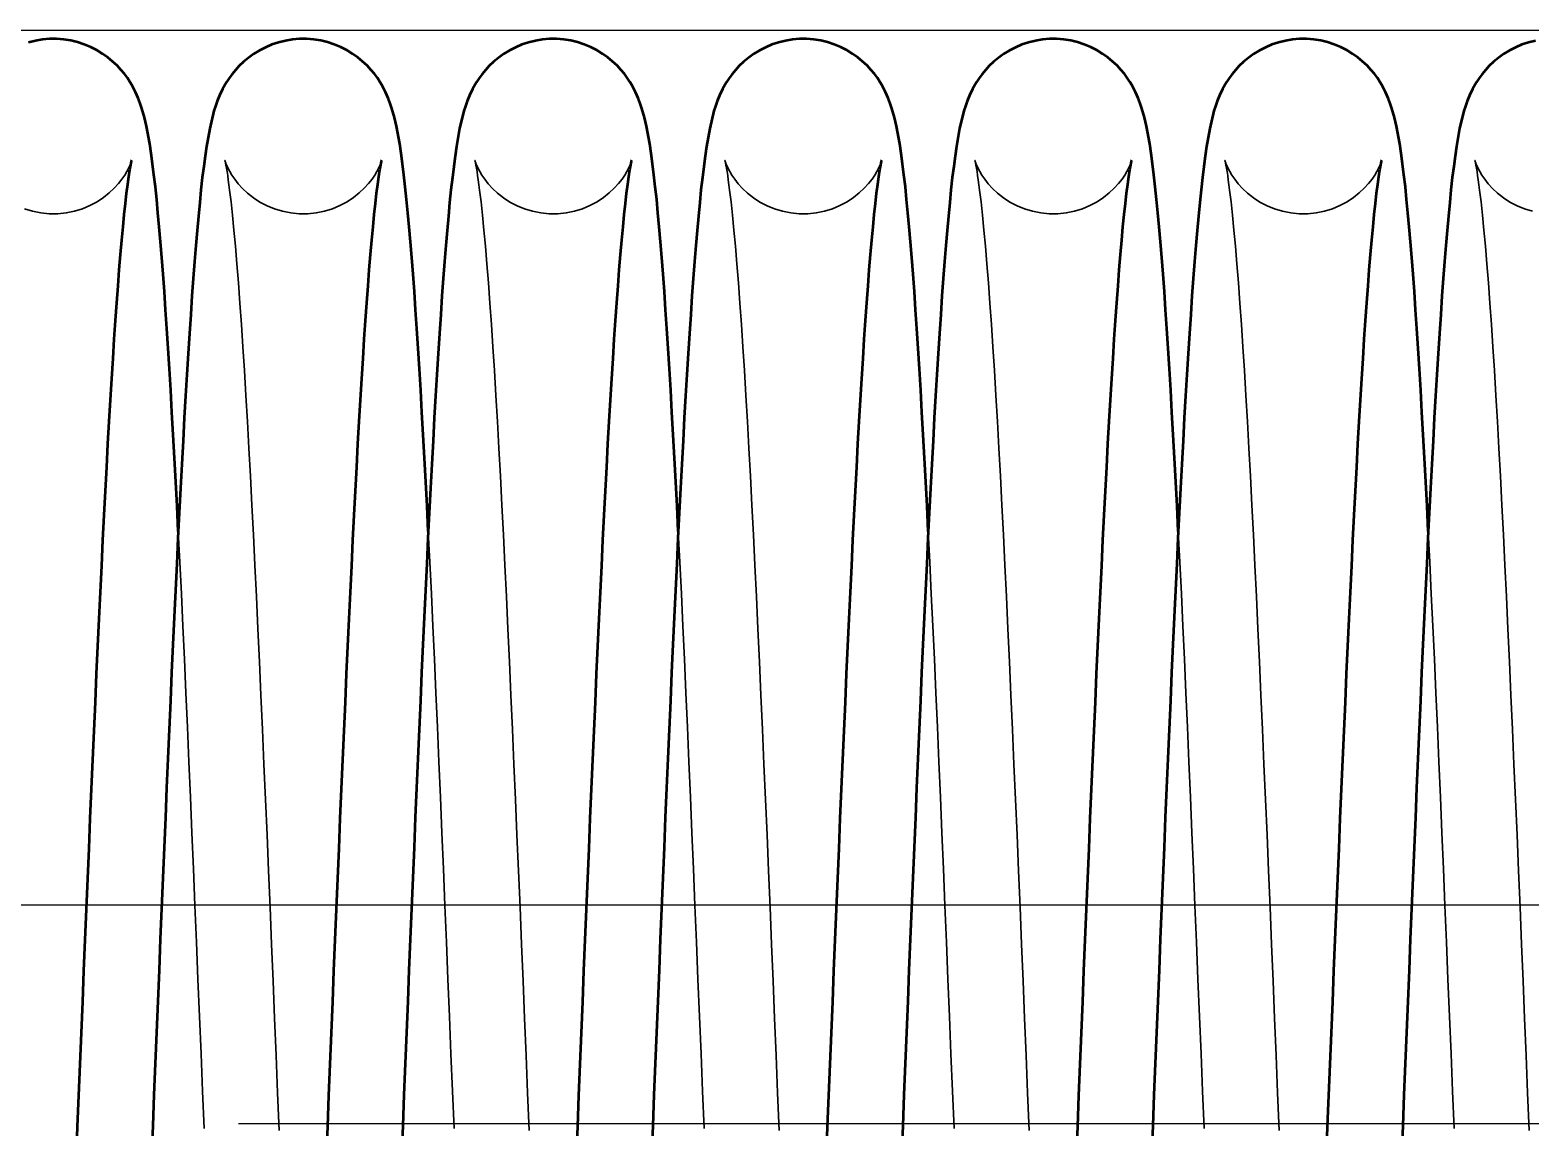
# Model space of a CAD drawing. Header units: millimetres. Extents: x 1448 to 104164, y -19509 to -89.
# Drawn here: x 4251.2 to 4319.8, y -1763.6 to -1713.4 of the extents above; entities that cross this region are included whole.
import ezdxf

# ---------------------------------------------------------------- set-up
doc = ezdxf.new("R2010")
doc.units = ezdxf.units.MM
doc.header["$LTSCALE"] = 60
doc.header["$MEASUREMENT"] = 0
doc.linetypes.add('CENTER', pattern=[2, 1.25, -0.25, 0.25, -0.25])
doc.layers.get('0').update_dxf_attribs({"linetype": 'CONTINUOUS'})
doc.layers.add('cen', color=14, linetype='CONTINUOUS')
doc.layers.add('가려진 것(ISO)', color=7, linetype='CONTINUOUS', lineweight=35)
doc.layers.add('가시적인 것(ISO)', color=7, linetype='CONTINUOUS', lineweight=50)

# ---------------------------------------------------------------- blocks, each defined once
blk = doc.blocks.new('토션스프링1234567')
at = {"layer": '가려진 것(ISO)', "flags": 128}
for points in [[(21462984.01, -50952963.042), (21462984.375, -50952962.933), (21462984.722, -50952962.79), (21462985.047, -50952962.618), (21462985.345, -50952962.424), (21462985.61, -50952962.215), (21462985.841, -50952961.997), (21462986.038, -50952961.781), (21462986.197, -50952961.577), (21462986.323, -50952961.391), (21462986.42, -50952961.228), (21462986.493, -50952961.09), (21462986.546, -50952960.978), (21462986.584, -50952960.888), (21462986.611, -50952960.819), (21462986.629, -50952960.769), (21462986.646, -50952960.715), (21462986.647, -50952960.714), (21462986.637, -50952960.754), (21462986.621, -50952960.829), (21462986.6, -50952960.936), (21462986.575, -50952961.07), (21462986.548, -50952961.228), (21462986.521, -50952961.408), (21462986.491, -50952961.61), (21462986.461, -50952961.832), (21462986.43, -50952962.074), (21462986.366, -50952962.615), (21462986.3, -50952963.225), (21462986.234, -50952963.901), (21462986.167, -50952964.643), (21462986.099, -50952965.447), (21462986.031, -50952966.312), (21462985.963, -50952967.234), (21462985.895, -50952968.211), (21462985.826, -50952969.239), (21462985.758, -50952970.323), (21462985.689, -50952971.459), (21462985.62, -50952972.645), (21462985.551, -50952973.878), (21462985.482, -50952975.155), (21462985.413, -50952976.474), (21462985.344, -50952977.832), (21462985.275, -50952979.225), (21462985.206, -50952980.658), (21462985.137, -50952982.129), (21462985.068, -50952983.633), (21462984.999, -50952985.169), (21462984.93, -50952986.732), (21462984.86, -50952988.319), (21462984.791, -50952989.926), (21462984.722, -50952991.551), (21462984.653, -50952993.196), (21462984.584, -50952994.86), (21462984.515, -50952996.54), (21462984.446, -50952998.233), (21462984.377, -50952999.935), (21462984.307, -50953001.642), (21462984.238, -50953003.351), (21462984.169, -50953005.058)], [(21462990.906, -50952960.709), (21462990.913, -50952960.734), (21462990.942, -50952960.816), (21462990.968, -50952960.885), (21462991.006, -50952960.974), (21462991.058, -50952961.086), (21462991.13, -50952961.222), (21462991.226, -50952961.383), (21462991.351, -50952961.568), (21462991.508, -50952961.771), (21462991.702, -50952961.987), (21462991.933, -50952962.205), (21462992.196, -50952962.415), (21462992.492, -50952962.609), (21462992.815, -50952962.782), (21462993.161, -50952962.926), (21462993.525, -50952963.038), (21462993.903, -50952963.114), (21462994.288, -50952963.154), (21462994.675, -50952963.155), (21462995.06, -50952963.117), (21462995.439, -50952963.042), (21462995.803, -50952962.933), (21462996.15, -50952962.79), (21462996.476, -50952962.618), (21462996.773, -50952962.424), (21462997.038, -50952962.215), (21462997.27, -50952961.997), (21462997.466, -50952961.781), (21462997.626, -50952961.577), (21462997.752, -50952961.391), (21462997.849, -50952961.228), (21462997.921, -50952961.09), (21462997.975, -50952960.978), (21462998.013, -50952960.888), (21462998.039, -50952960.819), (21462998.058, -50952960.769), (21462998.075, -50952960.715), (21462998.075, -50952960.714), (21462998.066, -50952960.754), (21462998.05, -50952960.829), (21462998.028, -50952960.936), (21462998.003, -50952961.07), (21462997.977, -50952961.228), (21462997.949, -50952961.408), (21462997.92, -50952961.61), (21462997.89, -50952961.832), (21462997.858, -50952962.074), (21462997.794, -50952962.615), (21462997.729, -50952963.225), (21462997.663, -50952963.901), (21462997.596, -50952964.643), (21462997.528, -50952965.447), (21462997.46, -50952966.312), (21462997.392, -50952967.234), (21462997.323, -50952968.211), (21462997.255, -50952969.239), (21462997.186, -50952970.323), (21462997.118, -50952971.459), (21462997.049, -50952972.645), (21462996.98, -50952973.878), (21462996.911, -50952975.155), (21462996.842, -50952976.474), (21462996.773, -50952977.832), (21462996.704, -50952979.225), (21462996.635, -50952980.658), (21462996.566, -50952982.129), (21462996.497, -50952983.633), (21462996.427, -50952985.169), (21462996.358, -50952986.732), (21462996.289, -50952988.319), (21462996.22, -50952989.926), (21462996.151, -50952991.551), (21462996.082, -50952993.196), (21462996.013, -50952994.86), (21462995.944, -50952996.54), (21462995.874, -50952998.233), (21462995.805, -50952999.935), (21462995.736, -50953001.642), (21462995.667, -50953003.351), (21462995.598, -50953005.058)], [(21463002.335, -50952960.709), (21463002.342, -50952960.734), (21463002.371, -50952960.816), (21463002.397, -50952960.885), (21463002.434, -50952960.974), (21463002.487, -50952961.086), (21463002.559, -50952961.222), (21463002.655, -50952961.383), (21463002.779, -50952961.568), (21463002.937, -50952961.771), (21463003.131, -50952961.987), (21463003.361, -50952962.205), (21463003.625, -50952962.415), (21463003.921, -50952962.609), (21463004.244, -50952962.782), (21463004.589, -50952962.926), (21463004.953, -50952963.038), (21463005.331, -50952963.114), (21463005.716, -50952963.154), (21463006.103, -50952963.155), (21463006.489, -50952963.117), (21463006.867, -50952963.042), (21463007.232, -50952962.933), (21463007.579, -50952962.79), (21463007.904, -50952962.618), (21463008.202, -50952962.424), (21463008.467, -50952962.215), (21463008.699, -50952961.997), (21463008.895, -50952961.781), (21463009.054, -50952961.577), (21463009.18, -50952961.391), (21463009.277, -50952961.228), (21463009.35, -50952961.09), (21463009.403, -50952960.978), (21463009.441, -50952960.888), (21463009.468, -50952960.819), (21463009.486, -50952960.769), (21463009.503, -50952960.715), (21463009.504, -50952960.714), (21463009.494, -50952960.754), (21463009.478, -50952960.829), (21463009.457, -50952960.936), (21463009.432, -50952961.07), (21463009.406, -50952961.228), (21463009.378, -50952961.408), (21463009.349, -50952961.61), (21463009.318, -50952961.832), (21463009.287, -50952962.074), (21463009.223, -50952962.615), (21463009.157, -50952963.225), (21463009.091, -50952963.901), (21463009.024, -50952964.643), (21463008.957, -50952965.447), (21463008.889, -50952966.312), (21463008.82, -50952967.234), (21463008.752, -50952968.211), (21463008.683, -50952969.239), (21463008.615, -50952970.323), (21463008.546, -50952971.459), (21463008.477, -50952972.645), (21463008.408, -50952973.878), (21463008.339, -50952975.155), (21463008.27, -50952976.474), (21463008.201, -50952977.832), (21463008.132, -50952979.225), (21463008.063, -50952980.658), (21463007.994, -50952982.129), (21463007.925, -50952983.633), (21463007.856, -50952985.169), (21463007.787, -50952986.732), (21463007.717, -50952988.319), (21463007.648, -50952989.926), (21463007.579, -50952991.551), (21463007.511, -50952993.196), (21463007.441, -50952994.86), (21463007.372, -50952996.54), (21463007.303, -50952998.233), (21463007.234, -50952999.935), (21463007.165, -50953001.642), (21463007.095, -50953003.351), (21463007.026, -50953005.058)], [(21463013.763, -50952960.709), (21463013.771, -50952960.734), (21463013.799, -50952960.816), (21463013.825, -50952960.885), (21463013.863, -50952960.974), (21463013.915, -50952961.086), (21463013.988, -50952961.222), (21463014.083, -50952961.383), (21463014.208, -50952961.568), (21463014.365, -50952961.771), (21463014.559, -50952961.987), (21463014.79, -50952962.205), (21463015.053, -50952962.415), (21463015.349, -50952962.609), (21463015.673, -50952962.782), (21463016.018, -50952962.926), (21463016.382, -50952963.038), (21463016.76, -50952963.114), (21463017.145, -50952963.154), (21463017.532, -50952963.155), (21463017.918, -50952963.117), (21463018.296, -50952963.042), (21463018.66, -50952962.933), (21463019.007, -50952962.79), (21463019.333, -50952962.618), (21463019.63, -50952962.424), (21463019.896, -50952962.215), (21463020.127, -50952961.997), (21463020.323, -50952961.781), (21463020.483, -50952961.577), (21463020.609, -50952961.391), (21463020.706, -50952961.228), (21463020.778, -50952961.09), (21463020.832, -50952960.978), (21463020.87, -50952960.888), (21463020.897, -50952960.819), (21463020.915, -50952960.769), (21463020.932, -50952960.715), (21463020.932, -50952960.714), (21463020.923, -50952960.754), (21463020.907, -50952960.829), (21463020.885, -50952960.936), (21463020.861, -50952961.07), (21463020.834, -50952961.228), (21463020.806, -50952961.408), (21463020.777, -50952961.61), (21463020.747, -50952961.832), (21463020.716, -50952962.074), (21463020.651, -50952962.615), (21463020.586, -50952963.225), (21463020.52, -50952963.901), (21463020.453, -50952964.643), (21463020.385, -50952965.447), (21463020.317, -50952966.312), (21463020.249, -50952967.234), (21463020.18, -50952968.211), (21463020.112, -50952969.239), (21463020.043, -50952970.323), (21463019.975, -50952971.459), (21463019.906, -50952972.645), (21463019.837, -50952973.878), (21463019.768, -50952975.155), (21463019.699, -50952976.474), (21463019.63, -50952977.832), (21463019.561, -50952979.225), (21463019.492, -50952980.658), (21463019.423, -50952982.129), (21463019.354, -50952983.633), (21463019.284, -50952985.169), (21463019.215, -50952986.732), (21463019.146, -50952988.319), (21463019.077, -50952989.926), (21463019.008, -50952991.551), (21463018.939, -50952993.196), (21463018.87, -50952994.86), (21463018.801, -50952996.54), (21463018.732, -50952998.233), (21463018.662, -50952999.935), (21463018.593, -50953001.642), (21463018.524, -50953003.351), (21463018.455, -50953005.058)], [(21463025.192, -50952960.709), (21463025.199, -50952960.734), (21463025.228, -50952960.816), (21463025.254, -50952960.885), (21463025.291, -50952960.974), (21463025.344, -50952961.086), (21463025.416, -50952961.222), (21463025.512, -50952961.383), (21463025.636, -50952961.568), (21463025.794, -50952961.771), (21463025.988, -50952961.987), (21463026.218, -50952962.205), (21463026.482, -50952962.415), (21463026.778, -50952962.609), (21463027.101, -50952962.782), (21463027.447, -50952962.926), (21463027.811, -50952963.038), (21463028.188, -50952963.114), (21463028.573, -50952963.154), (21463028.96, -50952963.155), (21463029.346, -50952963.117), (21463029.725, -50952963.042), (21463030.089, -50952962.933), (21463030.436, -50952962.79), (21463030.761, -50952962.618), (21463031.059, -50952962.424), (21463031.324, -50952962.215), (21463031.556, -50952961.997), (21463031.752, -50952961.781), (21463031.911, -50952961.577), (21463032.037, -50952961.391), (21463032.134, -50952961.228), (21463032.207, -50952961.09), (21463032.26, -50952960.978), (21463032.298, -50952960.888), (21463032.325, -50952960.819), (21463032.343, -50952960.769), (21463032.36, -50952960.715), (21463032.361, -50952960.714), (21463032.352, -50952960.754), (21463032.335, -50952960.829), (21463032.314, -50952960.936), (21463032.289, -50952961.07), (21463032.263, -50952961.228), (21463032.235, -50952961.408), (21463032.206, -50952961.61), (21463032.175, -50952961.832), (21463032.144, -50952962.074), (21463032.08, -50952962.615), (21463032.014, -50952963.225), (21463031.948, -50952963.901), (21463031.881, -50952964.643), (21463031.814, -50952965.447), (21463031.746, -50952966.312), (21463031.677, -50952967.234), (21463031.609, -50952968.211), (21463031.541, -50952969.239), (21463031.472, -50952970.323), (21463031.403, -50952971.459), (21463031.334, -50952972.645), (21463031.265, -50952973.878), (21463031.196, -50952975.155), (21463031.127, -50952976.474), (21463031.058, -50952977.832), (21463030.99, -50952979.225), (21463030.921, -50952980.658), (21463030.852, -50952982.129), (21463030.782, -50952983.633), (21463030.713, -50952985.169), (21463030.644, -50952986.732), (21463030.575, -50952988.319), (21463030.506, -50952989.926), (21463030.437, -50952991.551), (21463030.368, -50952993.196), (21463030.299, -50952994.86), (21463030.229, -50952996.54), (21463030.16, -50952998.233), (21463030.091, -50952999.935), (21463030.022, -50953001.642), (21463029.953, -50953003.351), (21463029.884, -50953005.058)], [(21463036.62, -50952960.709), (21463036.628, -50952960.734), (21463036.656, -50952960.816), (21463036.682, -50952960.885), (21463036.72, -50952960.974), (21463036.773, -50952961.086), (21463036.845, -50952961.222), (21463036.94, -50952961.383), (21463037.065, -50952961.568), (21463037.222, -50952961.771), (21463037.417, -50952961.987), (21463037.647, -50952962.205), (21463037.911, -50952962.415), (21463038.206, -50952962.609), (21463038.53, -50952962.782), (21463038.875, -50952962.926), (21463039.239, -50952963.038), (21463039.617, -50952963.114), (21463040.002, -50952963.154), (21463040.389, -50952963.155), (21463040.775, -50952963.117), (21463041.153, -50952963.042), (21463041.517, -50952962.933), (21463041.864, -50952962.79), (21463042.19, -50952962.618), (21463042.487, -50952962.424), (21463042.753, -50952962.215), (21463042.984, -50952961.997), (21463043.181, -50952961.781), (21463043.34, -50952961.577), (21463043.466, -50952961.391), (21463043.563, -50952961.228), (21463043.635, -50952961.09), (21463043.689, -50952960.978), (21463043.727, -50952960.888), (21463043.754, -50952960.819), (21463043.772, -50952960.769), (21463043.789, -50952960.715), (21463043.789, -50952960.714), (21463043.78, -50952960.754), (21463043.764, -50952960.829), (21463043.742, -50952960.936), (21463043.718, -50952961.07), (21463043.691, -50952961.228), (21463043.663, -50952961.408), (21463043.634, -50952961.61), (21463043.604, -50952961.832), (21463043.573, -50952962.074), (21463043.509, -50952962.615), (21463043.443, -50952963.225), (21463043.377, -50952963.901), (21463043.31, -50952964.643), (21463043.242, -50952965.447), (21463043.174, -50952966.312), (21463043.106, -50952967.234), (21463043.038, -50952968.211), (21463042.969, -50952969.239), (21463042.901, -50952970.323), (21463042.832, -50952971.459), (21463042.763, -50952972.645), (21463042.694, -50952973.878), (21463042.625, -50952975.155), (21463042.556, -50952976.474), (21463042.487, -50952977.832), (21463042.418, -50952979.225), (21463042.349, -50952980.658), (21463042.28, -50952982.129), (21463042.211, -50952983.633), (21463042.142, -50952985.169), (21463042.072, -50952986.732), (21463042.003, -50952988.319), (21463041.934, -50952989.926), (21463041.865, -50952991.551), (21463041.796, -50952993.196), (21463041.727, -50952994.86), (21463041.658, -50952996.54), (21463041.589, -50952998.233), (21463041.519, -50952999.935), (21463041.45, -50953001.642), (21463041.381, -50953003.351), (21463041.312, -50953005.058)], [(21463048.049, -50952960.709), (21463048.056, -50952960.734), (21463048.085, -50952960.816), (21463048.111, -50952960.885), (21463048.148, -50952960.974), (21463048.201, -50952961.086), (21463048.273, -50952961.222), (21463048.369, -50952961.383), (21463048.494, -50952961.568), (21463048.651, -50952961.771), (21463048.845, -50952961.987), (21463049.075, -50952962.205), (21463049.339, -50952962.415), (21463049.635, -50952962.609), (21463049.958, -50952962.782), (21463050.304, -50952962.926), (21463050.668, -50952963.038), (21463051.045, -50952963.114), (21463051.43, -50952963.154), (21463051.817, -50952963.155), (21463052.203, -50952963.117), (21463052.582, -50952963.042), (21463052.946, -50952962.933)], [(21462987.601, -50953004.967), (21462987.671, -50953003.26), (21462987.739, -50953001.557), (21462987.808, -50952999.854), (21462987.878, -50952998.153), (21462987.947, -50952996.459), (21462988.016, -50952994.776), (21462988.085, -50952993.106), (21462988.155, -50952991.453), (21462988.224, -50952989.821), (21462988.293, -50952988.213), (21462988.361, -50952986.627), (21462988.431, -50952985.062), (21462988.5, -50952983.522), (21462988.569, -50952982.01), (21462988.639, -50952980.53), (21462988.708, -50952979.083), (21462988.777, -50952977.675)], [(21462999.03, -50953004.967), (21462999.099, -50953003.26), (21462999.168, -50953001.557), (21462999.237, -50952999.854), (21462999.306, -50952998.153), (21462999.375, -50952996.459), (21462999.445, -50952994.776), (21462999.514, -50952993.106), (21462999.583, -50952991.453), (21462999.652, -50952989.821), (21462999.721, -50952988.213), (21462999.79, -50952986.627), (21462999.859, -50952985.062), (21462999.928, -50952983.522), (21462999.998, -50952982.01), (21463000.067, -50952980.53), (21463000.136, -50952979.083), (21463000.206, -50952977.675)], [(21463010.459, -50953004.967), (21463010.528, -50953003.26), (21463010.597, -50953001.557), (21463010.666, -50952999.854), (21463010.735, -50952998.153), (21463010.804, -50952996.459), (21463010.873, -50952994.776), (21463010.943, -50952993.106), (21463011.012, -50952991.453), (21463011.081, -50952989.821), (21463011.15, -50952988.213), (21463011.219, -50952986.627), (21463011.288, -50952985.062), (21463011.357, -50952983.522), (21463011.426, -50952982.01), (21463011.496, -50952980.53), (21463011.565, -50952979.083), (21463011.634, -50952977.675)], [(21463021.887, -50953004.967), (21463021.956, -50953003.26), (21463022.025, -50953001.557), (21463022.094, -50952999.854), (21463022.163, -50952998.153), (21463022.233, -50952996.459), (21463022.302, -50952994.776), (21463022.371, -50952993.106), (21463022.44, -50952991.453), (21463022.509, -50952989.821), (21463022.578, -50952988.213), (21463022.647, -50952986.627), (21463022.716, -50952985.062), (21463022.786, -50952983.522), (21463022.855, -50952982.01), (21463022.924, -50952980.53), (21463022.994, -50952979.083), (21463023.063, -50952977.675)], [(21463033.316, -50953004.967), (21463033.385, -50953003.26), (21463033.454, -50953001.557), (21463033.523, -50952999.854), (21463033.592, -50952998.153), (21463033.661, -50952996.459), (21463033.73, -50952994.776), (21463033.8, -50952993.106), (21463033.869, -50952991.453), (21463033.938, -50952989.821), (21463034.007, -50952988.213), (21463034.076, -50952986.627), (21463034.145, -50952985.062), (21463034.214, -50952983.522), (21463034.284, -50952982.01), (21463034.353, -50952980.53), (21463034.422, -50952979.083), (21463034.491, -50952977.675)], [(21463044.744, -50953004.967), (21463044.813, -50953003.26), (21463044.882, -50953001.557), (21463044.951, -50952999.854), (21463045.02, -50952998.153), (21463045.09, -50952996.459), (21463045.159, -50952994.776), (21463045.228, -50952993.106), (21463045.297, -50952991.453), (21463045.366, -50952989.821), (21463045.435, -50952988.213), (21463045.504, -50952986.627), (21463045.573, -50952985.062), (21463045.643, -50952983.522), (21463045.712, -50952982.01), (21463045.781, -50952980.53), (21463045.851, -50952979.083), (21463045.92, -50952977.675)]]:
    blk.add_lwpolyline(points, dxfattribs=at)
at = {"layer": '가시적인 것(ISO)', "flags": 128}
for points in [[(21462983.884, -50952955.243), (21462984.197, -50952955.321), (21462984.501, -50952955.422), (21462984.793, -50952955.546), (21462985.07, -50952955.688), (21462985.329, -50952955.848), (21462985.57, -50952956.022), (21462985.791, -50952956.206), (21462985.99, -50952956.396), (21462986.167, -50952956.587), (21462986.322, -50952956.776), (21462986.457, -50952956.961), (21462986.573, -50952957.138), (21462986.758, -50952957.463), (21462986.894, -50952957.751), (21462986.998, -50952958.006), (21462987.08, -50952958.238), (21462987.147, -50952958.453), (21462987.344, -50952959.252), (21462987.491, -50952960.076), (21462987.555, -50952960.519), (21462987.617, -50952960.993), (21462987.679, -50952961.504), (21462987.74, -50952962.053), (21462987.8, -50952962.638), (21462987.86, -50952963.259), (21462987.919, -50952963.916), (21462987.978, -50952964.61), (21462988.037, -50952965.341), (21462988.095, -50952966.107), (21462988.153, -50952966.912), (21462988.212, -50952967.754), (21462988.27, -50952968.633), (21462988.328, -50952969.547), (21462988.387, -50952970.496), (21462988.445, -50952971.477), (21462988.503, -50952972.49), (21462988.561, -50952973.532), (21462988.619, -50952974.604), (21462988.677, -50952975.703), (21462988.734, -50952976.828), (21462988.792, -50952977.979), (21462988.85, -50952979.16), (21462988.908, -50952980.367), (21462988.966, -50952981.599), (21462989.024, -50952982.854), (21462989.082, -50952984.13), (21462989.139, -50952985.425), (21462989.197, -50952986.737), (21462989.255, -50952988.065), (21462989.313, -50952989.407), (21462989.37, -50952990.762), (21462989.428, -50952992.132), (21462989.486, -50952993.517), (21462989.544, -50952994.914), (21462989.602, -50952996.321), (21462989.659, -50952997.737), (21462989.717, -50952999.158), (21462989.775, -50953000.582), (21462989.833, -50953002.009), (21462989.891, -50953003.435), (21462989.948, -50953004.859), (21462990.006, -50953006.284)], [(21462988.777, -50952977.675), (21462988.835, -50952976.528), (21462988.892, -50952975.411), (21462988.95, -50952974.321), (21462989.008, -50952973.258), (21462989.066, -50952972.225), (21462989.124, -50952971.222), (21462989.182, -50952970.25), (21462989.241, -50952969.312), (21462989.299, -50952968.407), (21462989.357, -50952967.539), (21462989.415, -50952966.707), (21462989.474, -50952965.913), (21462989.532, -50952965.157), (21462989.59, -50952964.437), (21462989.648, -50952963.754), (21462989.707, -50952963.107), (21462989.767, -50952962.495), (21462989.827, -50952961.919), (21462989.889, -50952961.376), (21462989.953, -50952960.868), (21462990.018, -50952960.394), (21462990.086, -50952959.952), (21462990.235, -50952959.142), (21462990.326, -50952958.749), (21462990.441, -50952958.34), (21462990.516, -50952958.116), (21462990.609, -50952957.873), (21462990.728, -50952957.6), (21462990.889, -50952957.291), (21462990.99, -50952957.124), (21462991.107, -50952956.947), (21462991.244, -50952956.762), (21462991.401, -50952956.572), (21462991.579, -50952956.38), (21462991.779, -50952956.191), (21462992.002, -50952956.008), (21462992.245, -50952955.835), (21462992.506, -50952955.676), (21462992.783, -50952955.535), (21462993.076, -50952955.414), (21462993.381, -50952955.314), (21462993.695, -50952955.238), (21462994.015, -50952955.187), (21462994.34, -50952955.162), (21462994.667, -50952955.163), (21462994.992, -50952955.19), (21462995.312, -50952955.243), (21462995.625, -50952955.321), (21462995.929, -50952955.422), (21462996.222, -50952955.546), (21462996.499, -50952955.688), (21462996.758, -50952955.848), (21462996.999, -50952956.022), (21462997.22, -50952956.206), (21462997.419, -50952956.396), (21462997.595, -50952956.587), (21462997.75, -50952956.776), (21462997.885, -50952956.961), (21462998.002, -50952957.138), (21462998.186, -50952957.463), (21462998.323, -50952957.751), (21462998.426, -50952958.006), (21462998.509, -50952958.238), (21462998.576, -50952958.453), (21462998.772, -50952959.252), (21462998.919, -50952960.076), (21462998.983, -50952960.519), (21462999.045, -50952960.993), (21462999.107, -50952961.504), (21462999.168, -50952962.053), (21462999.229, -50952962.638), (21462999.289, -50952963.259), (21462999.348, -50952963.916), (21462999.407, -50952964.611), (21462999.465, -50952965.341), (21462999.524, -50952966.107), (21462999.582, -50952966.912), (21462999.64, -50952967.754), (21462999.698, -50952968.633), (21462999.757, -50952969.547), (21462999.815, -50952970.496), (21462999.873, -50952971.477), (21462999.931, -50952972.49), (21462999.99, -50952973.532), (21463000.048, -50952974.604), (21463000.105, -50952975.703), (21463000.163, -50952976.828), (21463000.221, -50952977.979), (21463000.278, -50952979.16), (21463000.336, -50952980.367), (21463000.394, -50952981.599), (21463000.452, -50952982.853), (21463000.51, -50952984.129), (21463000.568, -50952985.425), (21463000.626, -50952986.737), (21463000.684, -50952988.065), (21463000.741, -50952989.407), (21463000.799, -50952990.762), (21463000.857, -50952992.132), (21463000.914, -50952993.517), (21463000.972, -50952994.914), (21463001.03, -50952996.321), (21463001.088, -50952997.736), (21463001.146, -50952999.157), (21463001.204, -50953000.582), (21463001.262, -50953002.009), (21463001.319, -50953003.435), (21463001.377, -50953004.859), (21463001.434, -50953006.284)], [(21463000.206, -50952977.675), (21463000.263, -50952976.528), (21463000.321, -50952975.411), (21463000.379, -50952974.321), (21463000.437, -50952973.258), (21463000.495, -50952972.225), (21463000.553, -50952971.222), (21463000.611, -50952970.25), (21463000.669, -50952969.312), (21463000.727, -50952968.407), (21463000.786, -50952967.539), (21463000.844, -50952966.707), (21463000.902, -50952965.913), (21463000.96, -50952965.157), (21463001.018, -50952964.437), (21463001.077, -50952963.754), (21463001.135, -50952963.107), (21463001.195, -50952962.495), (21463001.256, -50952961.919), (21463001.318, -50952961.376), (21463001.381, -50952960.868), (21463001.447, -50952960.394), (21463001.514, -50952959.952), (21463001.664, -50952959.142), (21463001.755, -50952958.749), (21463001.869, -50952958.34), (21463001.944, -50952958.116), (21463002.037, -50952957.873), (21463002.157, -50952957.6), (21463002.317, -50952957.291), (21463002.418, -50952957.124), (21463002.536, -50952956.947), (21463002.672, -50952956.762), (21463002.829, -50952956.572), (21463003.007, -50952956.38), (21463003.207, -50952956.191), (21463003.43, -50952956.008), (21463003.673, -50952955.835), (21463003.934, -50952955.676), (21463004.212, -50952955.535), (21463004.504, -50952955.414), (21463004.81, -50952955.314), (21463005.124, -50952955.238), (21463005.444, -50952955.187), (21463005.769, -50952955.162), (21463006.096, -50952955.163), (21463006.421, -50952955.19), (21463006.741, -50952955.243), (21463007.054, -50952955.321), (21463007.358, -50952955.422), (21463007.65, -50952955.546), (21463007.927, -50952955.688), (21463008.186, -50952955.848), (21463008.427, -50952956.022), (21463008.648, -50952956.206), (21463008.847, -50952956.396), (21463009.024, -50952956.587), (21463009.179, -50952956.776), (21463009.314, -50952956.961), (21463009.43, -50952957.138), (21463009.615, -50952957.463), (21463009.751, -50952957.751), (21463009.855, -50952958.006), (21463009.937, -50952958.238), (21463010.004, -50952958.453), (21463010.201, -50952959.252), (21463010.348, -50952960.076), (21463010.412, -50952960.519), (21463010.474, -50952960.993), (21463010.536, -50952961.504), (21463010.597, -50952962.053), (21463010.657, -50952962.638), (21463010.717, -50952963.259), (21463010.776, -50952963.916), (21463010.835, -50952964.611), (21463010.894, -50952965.341), (21463010.952, -50952966.107), (21463011.01, -50952966.912), (21463011.069, -50952967.754), (21463011.127, -50952968.633), (21463011.185, -50952969.547), (21463011.244, -50952970.496), (21463011.302, -50952971.477), (21463011.36, -50952972.49), (21463011.418, -50952973.532), (21463011.476, -50952974.604), (21463011.534, -50952975.703), (21463011.592, -50952976.828), (21463011.649, -50952977.979), (21463011.707, -50952979.16), (21463011.765, -50952980.367), (21463011.823, -50952981.599), (21463011.881, -50952982.854), (21463011.939, -50952984.13), (21463011.997, -50952985.425), (21463012.054, -50952986.737), (21463012.112, -50952988.065), (21463012.17, -50952989.407), (21463012.227, -50952990.762), (21463012.285, -50952992.132), (21463012.343, -50952993.517), (21463012.401, -50952994.914), (21463012.459, -50952996.321), (21463012.517, -50952997.736), (21463012.574, -50952999.157), (21463012.632, -50953000.582), (21463012.69, -50953002.009), (21463012.748, -50953003.435), (21463012.805, -50953004.859), (21463012.863, -50953006.284)], [(21463011.634, -50952977.675), (21463011.692, -50952976.528), (21463011.75, -50952975.411), (21463011.807, -50952974.321), (21463011.865, -50952973.258), (21463011.923, -50952972.225), (21463011.981, -50952971.222), (21463012.039, -50952970.25), (21463012.098, -50952969.312), (21463012.156, -50952968.407), (21463012.214, -50952967.539), (21463012.272, -50952966.707), (21463012.331, -50952965.913), (21463012.389, -50952965.157), (21463012.447, -50952964.437), (21463012.505, -50952963.754), (21463012.564, -50952963.107), (21463012.624, -50952962.495), (21463012.684, -50952961.919), (21463012.746, -50952961.376), (21463012.81, -50952960.868), (21463012.875, -50952960.394), (21463012.943, -50952959.952), (21463013.092, -50952959.142), (21463013.184, -50952958.749), (21463013.298, -50952958.34), (21463013.373, -50952958.116), (21463013.466, -50952957.873), (21463013.585, -50952957.6), (21463013.746, -50952957.291), (21463013.847, -50952957.124), (21463013.964, -50952956.947), (21463014.101, -50952956.762), (21463014.258, -50952956.572), (21463014.436, -50952956.38), (21463014.636, -50952956.191), (21463014.859, -50952956.008), (21463015.102, -50952955.835), (21463015.363, -50952955.676), (21463015.64, -50952955.535), (21463015.933, -50952955.414), (21463016.238, -50952955.314), (21463016.552, -50952955.238), (21463016.872, -50952955.187), (21463017.197, -50952955.162), (21463017.524, -50952955.163), (21463017.849, -50952955.19), (21463018.169, -50952955.243), (21463018.482, -50952955.321), (21463018.787, -50952955.422), (21463019.079, -50952955.546), (21463019.356, -50952955.688), (21463019.615, -50952955.848), (21463019.856, -50952956.022), (21463020.077, -50952956.206), (21463020.276, -50952956.396), (21463020.453, -50952956.587), (21463020.607, -50952956.776), (21463020.742, -50952956.961), (21463020.859, -50952957.138), (21463021.043, -50952957.463), (21463021.18, -50952957.751), (21463021.283, -50952958.006), (21463021.366, -50952958.238), (21463021.433, -50952958.453), (21463021.629, -50952959.252), (21463021.777, -50952960.076), (21463021.841, -50952960.519), (21463021.902, -50952960.993), (21463021.964, -50952961.504), (21463022.026, -50952962.053), (21463022.086, -50952962.638), (21463022.146, -50952963.259), (21463022.205, -50952963.916), (21463022.264, -50952964.611), (21463022.322, -50952965.341), (21463022.381, -50952966.107), (21463022.439, -50952966.912), (21463022.497, -50952967.754), (21463022.556, -50952968.633), (21463022.614, -50952969.547), (21463022.672, -50952970.496), (21463022.73, -50952971.477), (21463022.789, -50952972.49), (21463022.847, -50952973.532), (21463022.905, -50952974.604), (21463022.962, -50952975.703), (21463023.02, -50952976.828), (21463023.078, -50952977.979), (21463023.136, -50952979.16), (21463023.193, -50952980.367), (21463023.251, -50952981.599), (21463023.309, -50952982.854), (21463023.367, -50952984.13), (21463023.425, -50952985.425), (21463023.483, -50952986.737), (21463023.541, -50952988.065), (21463023.598, -50952989.407), (21463023.656, -50952990.762), (21463023.714, -50952992.132), (21463023.771, -50952993.517), (21463023.829, -50952994.914), (21463023.887, -50952996.321), (21463023.945, -50952997.736), (21463024.003, -50952999.157), (21463024.061, -50953000.582), (21463024.119, -50953002.009), (21463024.176, -50953003.435), (21463024.234, -50953004.859), (21463024.292, -50953006.284)], [(21463023.063, -50952977.675), (21463023.12, -50952976.528), (21463023.178, -50952975.411), (21463023.236, -50952974.321), (21463023.294, -50952973.258), (21463023.352, -50952972.225), (21463023.41, -50952971.222), (21463023.468, -50952970.25), (21463023.526, -50952969.312), (21463023.585, -50952968.407), (21463023.643, -50952967.539), (21463023.701, -50952966.707), (21463023.759, -50952965.913), (21463023.817, -50952965.157), (21463023.875, -50952964.437), (21463023.934, -50952963.754), (21463023.993, -50952963.107), (21463024.052, -50952962.495), (21463024.113, -50952961.919), (21463024.175, -50952961.376), (21463024.239, -50952960.868), (21463024.304, -50952960.394), (21463024.371, -50952959.952), (21463024.521, -50952959.142), (21463024.612, -50952958.749), (21463024.726, -50952958.34), (21463024.801, -50952958.116), (21463024.894, -50952957.873), (21463025.014, -50952957.6), (21463025.175, -50952957.291), (21463025.276, -50952957.124), (21463025.393, -50952956.947), (21463025.529, -50952956.762), (21463025.686, -50952956.572), (21463025.864, -50952956.38), (21463026.065, -50952956.191), (21463026.287, -50952956.008), (21463026.53, -50952955.835), (21463026.791, -50952955.676), (21463027.069, -50952955.535), (21463027.362, -50952955.414), (21463027.667, -50952955.314), (21463027.981, -50952955.238), (21463028.301, -50952955.187), (21463028.626, -50952955.162), (21463028.953, -50952955.163), (21463029.278, -50952955.19), (21463029.598, -50952955.243), (21463029.911, -50952955.321), (21463030.215, -50952955.422), (21463030.507, -50952955.546), (21463030.784, -50952955.688), (21463031.043, -50952955.848), (21463031.284, -50952956.022), (21463031.505, -50952956.206), (21463031.705, -50952956.396), (21463031.881, -50952956.587), (21463032.036, -50952956.776), (21463032.171, -50952956.961), (21463032.287, -50952957.138), (21463032.472, -50952957.463), (21463032.608, -50952957.751), (21463032.712, -50952958.006), (21463032.794, -50952958.238), (21463032.861, -50952958.453), (21463033.058, -50952959.252), (21463033.205, -50952960.076), (21463033.269, -50952960.519), (21463033.331, -50952960.993), (21463033.393, -50952961.504), (21463033.454, -50952962.053), (21463033.515, -50952962.638), (21463033.574, -50952963.259), (21463033.634, -50952963.916), (21463033.692, -50952964.611), (21463033.751, -50952965.341), (21463033.809, -50952966.107), (21463033.868, -50952966.912), (21463033.926, -50952967.754), (21463033.984, -50952968.633), (21463034.042, -50952969.547), (21463034.101, -50952970.496), (21463034.159, -50952971.477), (21463034.217, -50952972.49), (21463034.275, -50952973.532), (21463034.333, -50952974.604), (21463034.391, -50952975.703), (21463034.449, -50952976.828), (21463034.506, -50952977.979), (21463034.564, -50952979.16), (21463034.622, -50952980.367), (21463034.68, -50952981.599), (21463034.738, -50952982.854), (21463034.796, -50952984.13), (21463034.854, -50952985.425), (21463034.912, -50952986.737), (21463034.969, -50952988.065), (21463035.027, -50952989.407), (21463035.085, -50952990.762), (21463035.142, -50952992.132), (21463035.2, -50952993.517), (21463035.258, -50952994.914), (21463035.316, -50952996.321), (21463035.374, -50952997.736), (21463035.432, -50952999.157), (21463035.489, -50953000.582), (21463035.547, -50953002.009), (21463035.605, -50953003.435), (21463035.662, -50953004.859), (21463035.72, -50953006.284)], [(21463034.491, -50952977.675), (21463034.549, -50952976.528), (21463034.607, -50952975.411), (21463034.664, -50952974.321), (21463034.722, -50952973.258), (21463034.78, -50952972.225), (21463034.838, -50952971.222), (21463034.897, -50952970.25), (21463034.955, -50952969.312), (21463035.013, -50952968.407), (21463035.071, -50952967.539), (21463035.13, -50952966.707), (21463035.188, -50952965.913), (21463035.246, -50952965.157), (21463035.304, -50952964.437), (21463035.362, -50952963.754), (21463035.421, -50952963.107), (21463035.481, -50952962.495), (21463035.542, -50952961.919), (21463035.604, -50952961.376), (21463035.667, -50952960.868), (21463035.733, -50952960.394), (21463035.8, -50952959.952), (21463035.949, -50952959.142), (21463036.041, -50952958.749), (21463036.155, -50952958.34), (21463036.23, -50952958.116), (21463036.323, -50952957.873), (21463036.442, -50952957.6), (21463036.603, -50952957.291), (21463036.704, -50952957.124), (21463036.821, -50952956.947), (21463036.958, -50952956.762), (21463037.115, -50952956.572), (21463037.293, -50952956.38), (21463037.493, -50952956.191), (21463037.716, -50952956.008), (21463037.959, -50952955.835), (21463038.22, -50952955.676), (21463038.497, -50952955.535), (21463038.79, -50952955.414), (21463039.095, -50952955.314), (21463039.409, -50952955.238), (21463039.73, -50952955.187), (21463040.054, -50952955.162), (21463040.381, -50952955.163), (21463040.707, -50952955.19), (21463041.027, -50952955.243), (21463041.34, -50952955.321), (21463041.644, -50952955.422), (21463041.936, -50952955.546), (21463042.213, -50952955.688), (21463042.472, -50952955.848), (21463042.713, -50952956.022), (21463042.934, -50952956.206), (21463043.133, -50952956.396), (21463043.31, -50952956.587), (21463043.465, -50952956.776), (21463043.599, -50952956.961), (21463043.716, -50952957.138), (21463043.901, -50952957.463), (21463044.037, -50952957.751), (21463044.141, -50952958.006), (21463044.223, -50952958.238), (21463044.29, -50952958.453), (21463044.486, -50952959.252), (21463044.634, -50952960.076), (21463044.698, -50952960.519), (21463044.76, -50952960.993), (21463044.822, -50952961.504), (21463044.883, -50952962.053), (21463044.943, -50952962.638), (21463045.003, -50952963.259), (21463045.062, -50952963.916), (21463045.121, -50952964.611), (21463045.18, -50952965.341), (21463045.238, -50952966.107), (21463045.296, -50952966.912), (21463045.354, -50952967.754), (21463045.413, -50952968.633), (21463045.471, -50952969.547), (21463045.529, -50952970.496), (21463045.588, -50952971.477), (21463045.646, -50952972.49), (21463045.704, -50952973.532), (21463045.762, -50952974.604), (21463045.82, -50952975.703), (21463045.877, -50952976.828), (21463045.935, -50952977.979), (21463045.993, -50952979.16), (21463046.051, -50952980.367), (21463046.109, -50952981.599), (21463046.166, -50952982.854), (21463046.224, -50952984.13), (21463046.282, -50952985.425), (21463046.34, -50952986.737), (21463046.398, -50952988.065), (21463046.456, -50952989.407), (21463046.513, -50952990.762), (21463046.571, -50952992.132), (21463046.629, -50952993.517), (21463046.686, -50952994.914), (21463046.744, -50952996.321), (21463046.802, -50952997.736), (21463046.86, -50952999.157), (21463046.918, -50953000.582), (21463046.976, -50953002.009), (21463047.033, -50953003.435), (21463047.091, -50953004.859), (21463047.149, -50953006.284)], [(21463045.92, -50952977.675), (21463045.978, -50952976.528), (21463046.035, -50952975.411), (21463046.093, -50952974.321), (21463046.151, -50952973.258), (21463046.209, -50952972.225), (21463046.267, -50952971.222), (21463046.325, -50952970.25), (21463046.383, -50952969.312), (21463046.442, -50952968.407), (21463046.5, -50952967.539), (21463046.558, -50952966.707), (21463046.616, -50952965.913), (21463046.674, -50952965.157), (21463046.733, -50952964.437), (21463046.791, -50952963.754), (21463046.85, -50952963.107), (21463046.909, -50952962.495), (21463046.97, -50952961.919), (21463047.032, -50952961.376), (21463047.096, -50952960.868), (21463047.161, -50952960.394), (21463047.229, -50952959.952), (21463047.378, -50952959.142), (21463047.469, -50952958.749), (21463047.583, -50952958.34), (21463047.658, -50952958.116), (21463047.751, -50952957.873), (21463047.871, -50952957.6), (21463048.032, -50952957.291), (21463048.133, -50952957.124), (21463048.25, -50952956.947), (21463048.386, -50952956.762), (21463048.543, -50952956.572), (21463048.721, -50952956.38), (21463048.922, -50952956.191), (21463049.145, -50952956.008), (21463049.388, -50952955.835), (21463049.649, -50952955.676), (21463049.926, -50952955.535), (21463050.219, -50952955.414), (21463050.524, -50952955.314), (21463050.838, -50952955.238), (21463051.158, -50952955.187), (21463051.483, -50952955.162), (21463051.81, -50952955.163), (21463052.135, -50952955.19), (21463052.455, -50952955.243), (21463052.768, -50952955.321)], [(21462993.435, -50953006.309), (21462993.378, -50953004.883), (21462993.32, -50953003.459), (21462993.262, -50953002.034), (21462993.205, -50953000.608), (21462993.147, -50952999.185), (21462993.089, -50952997.765), (21462993.031, -50952996.351), (21462992.973, -50952994.946), (21462992.915, -50952993.551), (21462992.858, -50952992.169), (21462992.8, -50952990.801), (21462992.742, -50952989.45), (21462992.685, -50952988.112), (21462992.627, -50952986.789), (21462992.569, -50952985.481), (21462992.511, -50952984.192), (21462992.453, -50952982.922), (21462992.396, -50952981.674), (21462992.338, -50952980.45), (21462992.28, -50952979.252), (21462992.222, -50952978.081), (21462992.165, -50952976.939), (21462992.107, -50952975.825), (21462992.05, -50952974.738), (21462991.992, -50952973.68), (21462991.934, -50952972.653), (21462991.877, -50952971.657), (21462991.819, -50952970.696), (21462991.762, -50952969.769), (21462991.704, -50952968.88), (21462991.647, -50952968.03), (21462991.59, -50952967.219), (21462991.533, -50952966.446), (21462991.476, -50952965.712), (21462991.418, -50952965.017), (21462991.361, -50952964.365), (21462991.305, -50952963.757), (21462991.249, -50952963.195), (21462991.195, -50952962.682), (21462991.142, -50952962.218), (21462991.09, -50952961.808), (21462991.04, -50952961.451), (21462990.993, -50952961.153), (21462990.952, -50952960.921), (21462990.934, -50952960.833), (21462990.92, -50952960.766), (21462990.91, -50952960.724), (21462990.906, -50952960.709)], [(21463004.864, -50953006.309), (21463004.806, -50953004.883), (21463004.749, -50953003.459), (21463004.691, -50953002.034), (21463004.633, -50953000.608), (21463004.575, -50952999.185), (21463004.518, -50952997.765), (21463004.46, -50952996.351), (21463004.402, -50952994.946), (21463004.344, -50952993.551), (21463004.286, -50952992.169), (21463004.228, -50952990.801), (21463004.171, -50952989.45), (21463004.113, -50952988.112), (21463004.056, -50952986.789), (21463003.998, -50952985.481), (21463003.94, -50952984.192), (21463003.882, -50952982.922), (21463003.824, -50952981.674), (21463003.766, -50952980.45), (21463003.709, -50952979.252), (21463003.651, -50952978.081), (21463003.594, -50952976.939), (21463003.536, -50952975.825), (21463003.478, -50952974.738), (21463003.421, -50952973.68), (21463003.363, -50952972.653), (21463003.305, -50952971.657), (21463003.248, -50952970.696), (21463003.19, -50952969.769), (21463003.133, -50952968.88), (21463003.076, -50952968.03), (21463003.019, -50952967.219), (21463002.961, -50952966.446), (21463002.904, -50952965.712), (21463002.847, -50952965.017), (21463002.79, -50952964.365), (21463002.734, -50952963.757), (21463002.678, -50952963.195), (21463002.624, -50952962.682), (21463002.57, -50952962.218), (21463002.519, -50952961.808), (21463002.469, -50952961.451), (21463002.422, -50952961.153), (21463002.38, -50952960.921), (21463002.363, -50952960.833), (21463002.348, -50952960.766), (21463002.339, -50952960.724), (21463002.335, -50952960.709)], [(21463016.293, -50953006.309), (21463016.235, -50953004.883), (21463016.177, -50953003.459), (21463016.12, -50953002.034), (21463016.062, -50953000.608), (21463016.004, -50952999.185), (21463015.946, -50952997.765), (21463015.888, -50952996.351), (21463015.83, -50952994.946), (21463015.773, -50952993.551), (21463015.715, -50952992.169), (21463015.657, -50952990.801), (21463015.6, -50952989.45), (21463015.542, -50952988.112), (21463015.484, -50952986.789), (21463015.426, -50952985.481), (21463015.368, -50952984.192), (21463015.311, -50952982.922), (21463015.253, -50952981.674), (21463015.195, -50952980.45), (21463015.137, -50952979.252), (21463015.08, -50952978.081), (21463015.022, -50952976.939), (21463014.965, -50952975.825), (21463014.907, -50952974.738), (21463014.849, -50952973.68), (21463014.791, -50952972.653), (21463014.734, -50952971.657), (21463014.676, -50952970.696), (21463014.619, -50952969.769), (21463014.561, -50952968.88), (21463014.504, -50952968.03), (21463014.447, -50952967.219), (21463014.39, -50952966.446), (21463014.333, -50952965.712), (21463014.275, -50952965.017), (21463014.219, -50952964.365), (21463014.162, -50952963.757), (21463014.107, -50952963.195), (21463014.052, -50952962.682), (21463013.999, -50952962.218), (21463013.947, -50952961.808), (21463013.897, -50952961.451), (21463013.85, -50952961.153), (21463013.809, -50952960.921), (21463013.791, -50952960.833), (21463013.777, -50952960.766), (21463013.767, -50952960.724), (21463013.763, -50952960.709)], [(21463027.721, -50953006.309), (21463027.663, -50953004.883), (21463027.606, -50953003.459), (21463027.548, -50953002.034), (21463027.49, -50953000.608), (21463027.433, -50952999.185), (21463027.375, -50952997.765), (21463027.317, -50952996.351), (21463027.259, -50952994.946), (21463027.201, -50952993.551), (21463027.143, -50952992.169), (21463027.086, -50952990.801), (21463027.028, -50952989.45), (21463026.97, -50952988.112), (21463026.913, -50952986.789), (21463026.855, -50952985.481), (21463026.797, -50952984.192), (21463026.739, -50952982.922), (21463026.681, -50952981.674), (21463026.624, -50952980.45), (21463026.566, -50952979.252), (21463026.508, -50952978.081), (21463026.451, -50952976.939), (21463026.393, -50952975.825), (21463026.335, -50952974.738), (21463026.278, -50952973.68), (21463026.22, -50952972.653), (21463026.162, -50952971.657), (21463026.105, -50952970.696), (21463026.047, -50952969.769), (21463025.99, -50952968.88), (21463025.933, -50952968.03), (21463025.876, -50952967.219), (21463025.819, -50952966.446), (21463025.761, -50952965.712), (21463025.704, -50952965.017), (21463025.647, -50952964.365), (21463025.591, -50952963.757), (21463025.535, -50952963.195), (21463025.481, -50952962.682), (21463025.428, -50952962.218), (21463025.376, -50952961.808), (21463025.326, -50952961.451), (21463025.279, -50952961.153), (21463025.238, -50952960.921), (21463025.22, -50952960.833), (21463025.205, -50952960.766), (21463025.196, -50952960.724), (21463025.192, -50952960.709)], [(21463039.15, -50953006.309), (21463039.092, -50953004.883), (21463039.034, -50953003.459), (21463038.977, -50953002.034), (21463038.919, -50953000.608), (21463038.861, -50952999.185), (21463038.803, -50952997.765), (21463038.745, -50952996.351), (21463038.687, -50952994.946), (21463038.63, -50952993.551), (21463038.572, -50952992.169), (21463038.514, -50952990.801), (21463038.457, -50952989.45), (21463038.399, -50952988.112), (21463038.341, -50952986.789), (21463038.283, -50952985.481), (21463038.226, -50952984.192), (21463038.168, -50952982.922), (21463038.11, -50952981.674), (21463038.052, -50952980.45), (21463037.994, -50952979.252), (21463037.937, -50952978.081), (21463037.879, -50952976.939), (21463037.822, -50952975.825), (21463037.764, -50952974.738), (21463037.706, -50952973.68), (21463037.649, -50952972.653), (21463037.591, -50952971.657), (21463037.533, -50952970.696), (21463037.476, -50952969.769), (21463037.418, -50952968.88), (21463037.361, -50952968.03), (21463037.304, -50952967.219), (21463037.247, -50952966.446), (21463037.19, -50952965.712), (21463037.133, -50952965.017), (21463037.076, -50952964.365), (21463037.019, -50952963.757), (21463036.964, -50952963.195), (21463036.909, -50952962.682), (21463036.856, -50952962.218), (21463036.804, -50952961.808), (21463036.754, -50952961.451), (21463036.708, -50952961.153), (21463036.666, -50952960.921), (21463036.648, -50952960.833), (21463036.634, -50952960.766), (21463036.624, -50952960.724), (21463036.62, -50952960.709)], [(21463050.578, -50953006.309), (21463050.521, -50953004.883), (21463050.463, -50953003.459), (21463050.405, -50953002.034), (21463050.348, -50953000.608), (21463050.29, -50952999.185), (21463050.232, -50952997.765), (21463050.174, -50952996.351), (21463050.116, -50952994.946), (21463050.058, -50952993.551), (21463050, -50952992.169), (21463049.943, -50952990.801), (21463049.885, -50952989.45), (21463049.828, -50952988.112), (21463049.77, -50952986.789), (21463049.712, -50952985.481), (21463049.654, -50952984.192), (21463049.596, -50952982.922), (21463049.538, -50952981.674), (21463049.481, -50952980.45), (21463049.423, -50952979.252), (21463049.365, -50952978.081), (21463049.308, -50952976.939), (21463049.25, -50952975.825), (21463049.193, -50952974.738), (21463049.135, -50952973.68), (21463049.077, -50952972.653), (21463049.02, -50952971.657), (21463048.962, -50952970.696), (21463048.904, -50952969.769), (21463048.847, -50952968.88), (21463048.79, -50952968.03), (21463048.733, -50952967.219), (21463048.676, -50952966.446), (21463048.618, -50952965.712), (21463048.561, -50952965.017), (21463048.504, -50952964.365), (21463048.448, -50952963.757), (21463048.392, -50952963.195), (21463048.338, -50952962.682), (21463048.285, -50952962.218), (21463048.233, -50952961.808), (21463048.183, -50952961.451), (21463048.136, -50952961.153), (21463048.095, -50952960.921), (21463048.077, -50952960.833), (21463048.063, -50952960.766), (21463048.053, -50952960.724), (21463048.049, -50952960.709)]]:
    blk.add_lwpolyline(points, dxfattribs=at)

msp = doc.modelspace()

# ---------------------------------------------------------------- linework, layer by layer
at = {"color": 3}
for p, q in [((2830.755, -1713.431), (5130.755, -1713.431)), ((2630.755, -1753.431), (5402.629, -1753.431))]:
    msp.add_line(p, q, dxfattribs=at)
at = {"layer": 'cen', "linetype": 'CENTER'}
msp.add_line((2580.755, -1763.431), (5452.629, -1763.431), dxfattribs=at)

# ---------------------------------------------------------------- block references
at = {"xscale": -1}
msp.add_blockref('토션스프링1234567', (21467303.922, 50951241.322), dxfattribs=at)

doc.saveas('drawing.dxf')
